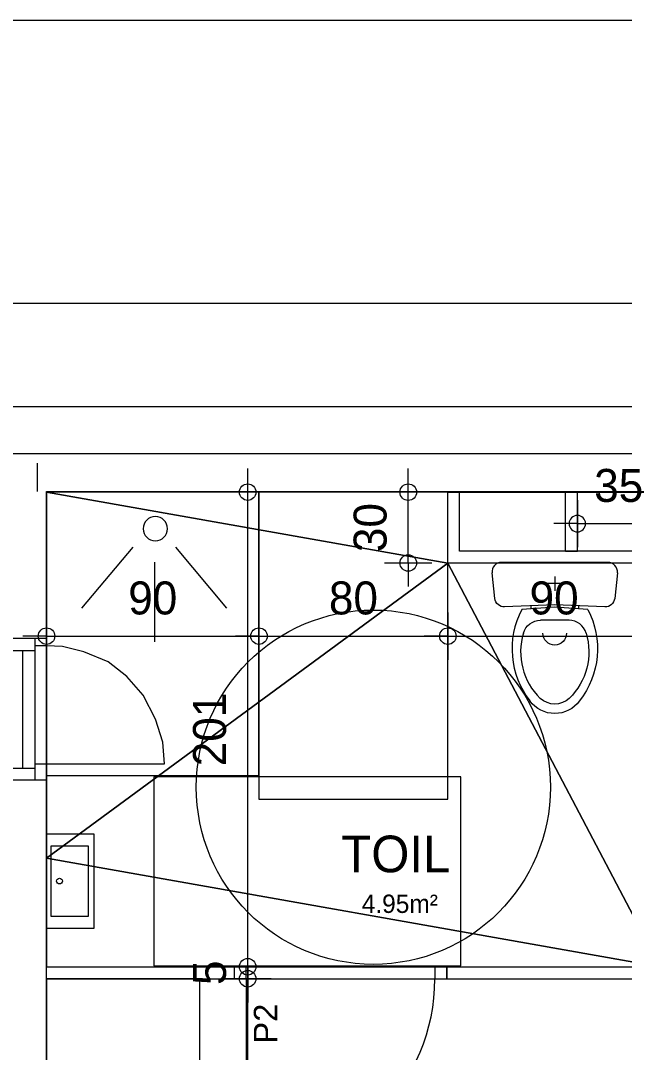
# Model space of a CAD drawing. Header units: metres. Extents: x -30.4 to 29.6, y -50.6 to 0.4.
# Drawn here: x -10.749 to -8.191, y -12.995 to -8.627 of the extents above; entities that cross this region are included whole.
import ezdxf
from ezdxf.enums import TextEntityAlignment as Align
from ezdxf.lldxf.tags import DXFTag

# ---------------------------------------------------------------- set-up
doc = ezdxf.new("R2010")
doc.units = ezdxf.units.M
doc.header["$MEASUREMENT"] = 0
for name, color, linetype in [('Calque commun', 7, 'Continuous'), ('Calque2', 7, 'Continuous'), ('Calque7', 7, 'Continuous'), ('Textes', 7, 'Continuous')]:
    doc.layers.add(name, color=color, linetype=linetype)
doc.styles.add('Arial4', font='arial.ttf', dxfattribs={"height": 0.098961})
doc.styles.add('Century Gothic', font='GOTHIC.TTF', dxfattribs={"height": 0.139636})
doc.styles.add('Century Gothic15', font='GOTHIC.TTF', dxfattribs={"height": 0.155151})
doc.styles.add('Century Gothic7', font='GOTHIC.TTF', dxfattribs={"height": 0.077575})
tags = doc.linetypes.add('HIDDEN', pattern=[0.375, 0.25, -0.125]).pattern_tags.tags
tags[6:7] = [DXFTag(74, 4), DXFTag(75, 0), DXFTag(340, '0'), DXFTag(46, 1.0), DXFTag(50, 0.0), DXFTag(44, 0.0), DXFTag(45, 0.0)]
tags[4:5] = [DXFTag(74, 4), DXFTag(75, 0), DXFTag(340, '0'), DXFTag(46, 1.0), DXFTag(50, 0.0), DXFTag(44, 0.0), DXFTag(45, 0.0)]

# ---------------------------------------------------------------- blocks, each defined once
blk = doc.blocks.new('Block33692')
at = {"layer": 'Calque commun', "color": 7, "linetype": 'Continuous', "lineweight": 18}
for p, q in [((-10.9988, -10.5005), (-10.9988, -10.3005)), ((-10.7988, -10.5005), (-10.7988, -10.5005))]:
    blk.add_line(p, q, dxfattribs=at)
at = {"layer": 'Calque commun', "color": 7, "linetype": 'Continuous', "lineweight": 9}
blk.add_line((-10.6788, -10.5005), (-10.6788, -10.6205), dxfattribs=at)
blk = doc.blocks.new('DimLine34477')
at = {"layer": 'Calque commun', "color": 5, "linetype": 'Continuous', "lineweight": 9}
blk.add_line((-10.9988, -9.8232), (-1.9189, -9.8232), dxfattribs=at)
blk = doc.blocks.new('Block47990')
at = {"layer": 'Calque commun', "color": 7, "linetype": 'Continuous', "lineweight": 18}
for p, q in [((-10.9988, -10.2605), (-1.9189, -10.2625)), ((-10.7988, -10.4605), (-2.1189, -10.4625))]:
    blk.add_line(p, q, dxfattribs=at)
at = {"layer": 'Calque commun', "color": 7, "linetype": 'Continuous', "lineweight": 9}
blk.add_line((-10.6388, -10.6205), (-2.2789, -10.6225), dxfattribs=at)
blk = doc.blocks.new('Block47993')
at = {"layer": 'Calque commun', "color": 7, "linetype": 'Continuous', "lineweight": 9}
for p, q in [((-10.6388, -11.2435), (-10.6388, -10.6205)), ((-10.6388, -13.3675), (-10.6388, -11.8435))]:
    blk.add_line(p, q, dxfattribs=at)
blk = doc.blocks.new('@PRES_1_$$_1-76')
at = {"layer": 'Calque commun', "color": 5, "linetype": 'Continuous', "lineweight": 9}
for p, q in [((0, 0.36), (0.6, 0.36)), ((0.6, 0.15), (0, 0.15)), ((0.05, 0.05), (0.05, 0.15)), ((0.55, 0.15), (0.55, 0.05)), ((0.05, 0.1), (0.55, 0.1)), ((0.6, 0.05), (0, 0.05)), ((0, 0), (0.6, 0))]:
    blk.add_line(p, q, dxfattribs=at)
blk = doc.blocks.new('@PRES_1_$$_1-77')
at = {"layer": 'Calque commun', "color": 7, "linetype": 'Continuous', "lineweight": 9}
blk.add_line((0, 0), (0, 0.36), dxfattribs=at)
blk = doc.blocks.new('@PRES_1_$$_1-78')
at = {"layer": 'Calque commun', "color": 7, "linetype": 'Continuous', "lineweight": 9}
blk.add_line((0, 0), (0, 0.36), dxfattribs=at)
blk = doc.blocks.new('INTER_2D_COMB26')
at = {"layer": 'Calque commun', "color": 0, "linetype": 'ByBlock', "lineweight": -2}
for name in ['@PRES_1_$$_1-76', '@PRES_1_$$_1-77']:
    blk.add_blockref(name, (0, 0), dxfattribs=at)
at = {"layer": 'Calque commun', "color": 0, "linetype": 'ByBlock', "lineweight": -2, "extrusion": (0, 0, -1), "xscale": -1, "yscale": -1, "zscale": -1, "rotation": -180}
blk.add_blockref('@PRES_1_$$_1-78', (-0.6, 0), dxfattribs=at)
blk = doc.blocks.new('PLACED_COMB26')
at = {"layer": 'Calque commun', "color": 0, "linetype": 'ByBlock', "lineweight": -2}
blk.add_blockref('INTER_2D_COMB26', (0, 0), dxfattribs=at)
blk = doc.blocks.new('wc-3-2')
at = {"layer": 'Calque2', "color": 6, "linetype": 'Continuous', "lineweight": 9}
for p, q in [((-0.2256, 0), (0.2256, 0)), ((-0.2653, -0.0442), (-0.2539, -0.1527)), ((0, -0.06), (0, -0.12)), ((0.2539, -0.1527), (0.2653, -0.0442)), ((-0.03, -0.09), (0.03, -0.09)), ((-0.2125, -0.1885), (0, -0.18)), ((-0.14, -0.2), (0, -0.19)), ((-0.1, -0.184), (-0.1, -0.1971)), ((0, -0.18), (0.2125, -0.1885)), ((0, -0.19), (0.14, -0.2)), ((0.1, -0.1971), (0.1, -0.184)), ((-0.06, -0.2451), (0.06, -0.2451))]:
    blk.add_line(p, q, dxfattribs=at)
at = {"layer": 'Calque2', "color": 6, "linetype": 'Continuous', "lineweight": 9, "flags": 128}
for points in [[(-0.2653, -0.0442, -0.445253), (-0.2256, 0)], [(0.2256, 0, -0.445276), (0.2653, -0.0442)], [(-0.2539, -0.1527, 0.395314), (-0.2125, -0.1885)], [(0.2125, -0.1885, 0.395339), (0.2539, -0.1527)], [(-0.14, -0.2, 0.294671), (-0.1052, -0.5864)], [(0.14, -0.2, -0.294671), (0.1052, -0.5864)], [(-0.1327, -0.3, -0.337883), (-0.0606, -0.2451)], [(0.1327, -0.3, 0.337854), (0.0606, -0.2451)], [(-0.1327, -0.3, 0.281729), (-0.0616, -0.5756)], [(-0.05, -0.3, 1), (0.05, -0.3)], [(0.1327, -0.3, -0.279876), (0.0616, -0.5756)], [(-0.1052, -0.5864, 0.509528), (0.1052, -0.5864)], [(-0.0616, -0.5756, 0.395927), (0.0616, -0.5756)]]:
    blk.add_lwpolyline(points, format="xyb", dxfattribs=at)
blk = doc.blocks.new('douche90x120')
at = {"layer": 'Calque commun', "color": 7, "linetype": 'Continuous', "lineweight": 9}
for p, q in [((-0.491, -0.1501), (-0.2333, -0.3664)), ((-0.6334, -0.4582), (-0.2969, -0.4582)), ((-0.491, -0.7635), (-0.2333, -0.5472))]:
    blk.add_line(p, q, dxfattribs=at)
blk.add_arc((-0.1549, -0.4608), 0.0514, 90, 89.9994, dxfattribs=at)
mesh = blk.add_polyface(dxfattribs=at)
corners = [(-1.2, -0.9), (0, -0.9), (0, 0), (-1.2, 0)]
mesh.append_faces([[corners[k] for k in face] for face in [(0, 1, 2, 3)]], dxfattribs={"color": 7})
blk = doc.blocks.new('80x130')
at = {"layer": 'Calque commun', "color": 7, "linetype": 'HIDDEN', "lineweight": 9}
mesh = blk.add_polyface(dxfattribs=at)
corners = [(0, 0), (0, 1.3), (0.8, 1.3), (0.8, 0)]
mesh.append_faces([[corners[k] for k in face] for face in [(0, 1, 2, 3)]], dxfattribs={"color": 7})
blk = doc.blocks.new('xmodule 12-25')
at = {"layer": 'Calque commun', "color": 5, "linetype": 'Continuous', "lineweight": 9}
blk.add_arc((0, 0), 0.5, 0, 359.99941, dxfattribs=at)
blk = doc.blocks.new('xmodule 12-26')
at = {"layer": 'Calque commun', "color": 5, "linetype": 'Continuous', "lineweight": 9}
blk.add_arc((0, 0), 0.5, 0, 359.99941, dxfattribs=at)
blk = doc.blocks.new('DimLine53452-3')
at = {"layer": 'Calque commun', "color": 5, "linetype": 'Continuous', "lineweight": 9}
for p, q in [((-9.7867, -10.4617), (-9.7867, -10.3617)), ((-9.6867, -10.4617), (-9.8867, -10.4617)), ((-9.7867, -12.471), (-9.7867, -10.4617)), ((-9.6867, -12.471), (-9.8867, -12.471)), ((-9.7867, -12.471), (-9.7867, -12.571))]:
    blk.add_line(p, q, dxfattribs=at)
at = {"layer": 'Calque commun', "color": 5, "linetype": 'Continuous', "lineweight": 9, "extrusion": (0, 0, -1), "xscale": -0.07000000029802322, "yscale": -0.07000000029802322, "zscale": -0.07000000029802322, "rotation": 90.00000000000001}
for name, p in [('xmodule 12-26', (9.7867, -10.4617)), ('xmodule 12-25', (9.7867, -12.471))]:
    blk.add_blockref(name, p, dxfattribs=at)
at = {"layer": 'Calque commun', "color": 5, "linetype": 'Continuous', "lineweight": 9, "style": 'Century Gothic'}
blk.add_text('201', height=0.13964, rotation=90, dxfattribs=at).set_placement((-9.8367, -11.4664), align=Align.BOTTOM_CENTER)
blk = doc.blocks.new('xmodule 12-27')
at = {"layer": 'Calque commun', "color": 5, "linetype": 'Continuous', "lineweight": 9}
blk.add_arc((0, 0), 0.5, 0, 359.99941, dxfattribs=at)
blk = doc.blocks.new('xmodule 12-28')
at = {"layer": 'Calque commun', "color": 5, "linetype": 'Continuous', "lineweight": 9}
blk.add_arc((0, 0), 0.5, 0, 359.99941, dxfattribs=at)
blk = doc.blocks.new('DimLine53460-3')
at = {"layer": 'Calque commun', "color": 5, "linetype": 'Continuous', "lineweight": 9}
for p, q in [((-9.7867, -12.471), (-9.7867, -12.371)), ((-9.6867, -12.471), (-9.8867, -12.471)), ((-9.7867, -12.5217), (-9.7867, -12.471)), ((-9.6867, -12.5217), (-9.8867, -12.5217)), ((-9.7867, -12.5217), (-9.7867, -12.6217))]:
    blk.add_line(p, q, dxfattribs=at)
at = {"layer": 'Calque commun', "color": 5, "linetype": 'Continuous', "lineweight": 9, "extrusion": (0, 0, -1), "xscale": -0.07000000029802322, "yscale": -0.07000000029802322, "zscale": -0.07000000029802322, "rotation": 90.00000000000001}
for name, p in [('xmodule 12-28', (9.7867, -12.471)), ('xmodule 12-27', (9.7867, -12.5217))]:
    blk.add_blockref(name, p, dxfattribs=at)
at = {"layer": 'Calque commun', "color": 5, "linetype": 'Continuous', "lineweight": 9, "style": 'Century Gothic'}
blk.add_text('5', height=0.1396, rotation=90, dxfattribs=at).set_placement((-9.8367, -12.4964), align=Align.BOTTOM_CENTER)
blk = doc.blocks.new('xmodule 12-29')
at = {"layer": 'Calque commun', "color": 5, "linetype": 'Continuous', "lineweight": 9}
blk.add_arc((0, 0), 0.5, 0, 359.99941, dxfattribs=at)
blk = doc.blocks.new('xmodule 12-30')
at = {"layer": 'Calque commun', "color": 5, "linetype": 'Continuous', "lineweight": 9}
blk.add_arc((0, 0), 0.5, 0, 359.99941, dxfattribs=at)
blk = doc.blocks.new('DimLine53468-3')
at = {"layer": 'Calque commun', "color": 5, "linetype": 'Continuous', "lineweight": 9}
for p, q in [((-9.7867, -12.5217), (-9.7867, -12.4217)), ((-9.6867, -12.5217), (-9.8867, -12.5217)), ((-9.7867, -15.0684), (-9.7867, -12.5217)), ((-9.6867, -15.0684), (-9.8867, -15.0684)), ((-9.7867, -15.0684), (-9.7867, -15.1684))]:
    blk.add_line(p, q, dxfattribs=at)
at = {"layer": 'Calque commun', "color": 5, "linetype": 'Continuous', "lineweight": 9, "extrusion": (0, 0, -1), "xscale": -0.07000000029802322, "yscale": -0.07000000029802322, "zscale": -0.07000000029802322, "rotation": 90.00000000000001}
for name, p in [('xmodule 12-30', (9.7867, -12.5217)), ('xmodule 12-29', (9.7867, -15.0684))]:
    blk.add_blockref(name, p, dxfattribs=at)
at = {"layer": 'Calque commun', "color": 5, "linetype": 'Continuous', "lineweight": 9, "style": 'Century Gothic'}
blk.add_text('255', height=0.13964, rotation=90, dxfattribs=at).set_placement((-9.8367, -13.7951), align=Align.BOTTOM_CENTER)
blk = doc.blocks.new('xmodule 12-33')
at = {"layer": 'Calque commun', "color": 5, "linetype": 'Continuous', "lineweight": 9}
blk.add_arc((0, 0), 0.5, 0, 359.99941, dxfattribs=at)
blk = doc.blocks.new('xmodule 12-34')
at = {"layer": 'Calque commun', "color": 5, "linetype": 'Continuous', "lineweight": 9}
blk.add_arc((0, 0), 0.5, 0, 359.99941, dxfattribs=at)
blk = doc.blocks.new('DimLine53484-3')
at = {"layer": 'Calque commun', "color": 5, "linetype": 'Continuous', "lineweight": 9}
for p, q in [((-8.9388, -10.9713), (-8.9388, -11.1713)), ((-8.0388, -10.9713), (-8.0388, -11.1713)), ((-8.9388, -11.0713), (-9.0388, -11.0713)), ((-8.9388, -11.0713), (-8.0388, -11.0713)), ((-8.0388, -11.0713), (-7.9388, -11.0713))]:
    blk.add_line(p, q, dxfattribs=at)
at = {"layer": 'Calque commun', "color": 5, "linetype": 'Continuous', "lineweight": 9, "extrusion": (0, 0, -1), "xscale": -0.07000000029802322, "yscale": -0.07000000029802322, "zscale": -0.07000000029802322, "rotation": -180}
for name, p in [('xmodule 12-33', (8.9388, -11.0713)), ('xmodule 12-34', (8.0388, -11.0713))]:
    blk.add_blockref(name, p, dxfattribs=at)
at = {"layer": 'Calque commun', "color": 5, "linetype": 'Continuous', "lineweight": 9, "style": 'Century Gothic'}
blk.add_text('90', height=0.13964, dxfattribs=at).set_placement((-8.4888, -11.0213), align=Align.BOTTOM_CENTER)
blk = doc.blocks.new('xmodule 12-35')
at = {"layer": 'Calque commun', "color": 5, "linetype": 'Continuous', "lineweight": 9}
blk.add_arc((0, 0), 0.5, 0, 359.99941, dxfattribs=at)
blk = doc.blocks.new('xmodule 12-36')
at = {"layer": 'Calque commun', "color": 5, "linetype": 'Continuous', "lineweight": 9}
blk.add_arc((0, 0), 0.5, 0, 359.99941, dxfattribs=at)
blk = doc.blocks.new('DimLine53492-3')
at = {"layer": 'Calque commun', "color": 5, "linetype": 'Continuous', "lineweight": 9}
for p, q in [((-9.7388, -10.9713), (-9.7388, -11.1713)), ((-8.9388, -10.9713), (-8.9388, -11.1713)), ((-9.7388, -11.0713), (-9.8388, -11.0713)), ((-9.7388, -11.0713), (-8.9388, -11.0713)), ((-8.9388, -11.0713), (-8.8388, -11.0713))]:
    blk.add_line(p, q, dxfattribs=at)
at = {"layer": 'Calque commun', "color": 5, "linetype": 'Continuous', "lineweight": 9, "extrusion": (0, 0, -1), "xscale": -0.07000000029802322, "yscale": -0.07000000029802322, "zscale": -0.07000000029802322, "rotation": -180}
for name, p in [('xmodule 12-35', (9.7388, -11.0713)), ('xmodule 12-36', (8.9388, -11.0713))]:
    blk.add_blockref(name, p, dxfattribs=at)
at = {"layer": 'Calque commun', "color": 5, "linetype": 'Continuous', "lineweight": 9, "style": 'Century Gothic'}
blk.add_text('80', height=0.13964, dxfattribs=at).set_placement((-9.3388, -11.0213), align=Align.BOTTOM_CENTER)
blk = doc.blocks.new('xmodule 12-37')
at = {"layer": 'Calque commun', "color": 5, "linetype": 'Continuous', "lineweight": 9}
blk.add_arc((0, 0), 0.5, 0, 359.99941, dxfattribs=at)
blk = doc.blocks.new('xmodule 12-38')
at = {"layer": 'Calque commun', "color": 5, "linetype": 'Continuous', "lineweight": 9}
blk.add_arc((0, 0), 0.5, 0, 359.99941, dxfattribs=at)
blk = doc.blocks.new('DimLine53500-3')
at = {"layer": 'Calque commun', "color": 5, "linetype": 'Continuous', "lineweight": 9}
for p, q in [((-10.6388, -10.9713), (-10.6388, -11.1713)), ((-9.7388, -10.9713), (-9.7388, -11.1713)), ((-10.6388, -11.0713), (-10.7388, -11.0713)), ((-10.6388, -11.0713), (-9.7388, -11.0713)), ((-9.7388, -11.0713), (-9.6388, -11.0713))]:
    blk.add_line(p, q, dxfattribs=at)
at = {"layer": 'Calque commun', "color": 5, "linetype": 'Continuous', "lineweight": 9, "extrusion": (0, 0, -1), "xscale": -0.07000000029802322, "yscale": -0.07000000029802322, "zscale": -0.07000000029802322, "rotation": -180}
for name, p in [('xmodule 12-37', (10.6388, -11.0713)), ('xmodule 12-38', (9.7388, -11.0713))]:
    blk.add_blockref(name, p, dxfattribs=at)
at = {"layer": 'Calque commun', "color": 5, "linetype": 'Continuous', "lineweight": 9, "style": 'Century Gothic'}
blk.add_text('90', height=0.13964, dxfattribs=at).set_placement((-10.1888, -11.0213), align=Align.BOTTOM_CENTER)
blk = doc.blocks.new('xmodule 12-43')
at = {"layer": 'Calque commun', "color": 5, "linetype": 'Continuous', "lineweight": 9}
blk.add_arc((0, 0), 0.5, 0, 359.99941, dxfattribs=at)
blk = doc.blocks.new('xmodule 12-44')
at = {"layer": 'Calque commun', "color": 5, "linetype": 'Continuous', "lineweight": 9}
blk.add_arc((0, 0), 0.5, 0, 359.99941, dxfattribs=at)
blk = doc.blocks.new('DimLine55785-3')
at = {"layer": 'Calque commun', "color": 5, "linetype": 'Continuous', "lineweight": 9}
for p, q in [((-9.1065, -10.4618), (-9.1065, -10.3618)), ((-9.0065, -10.4618), (-9.2065, -10.4618)), ((-9.1065, -10.7617), (-9.1065, -10.4618)), ((-9.0065, -10.7617), (-9.2065, -10.7617)), ((-9.1065, -10.7617), (-9.1065, -10.8617))]:
    blk.add_line(p, q, dxfattribs=at)
at = {"layer": 'Calque commun', "color": 5, "linetype": 'Continuous', "lineweight": 9, "extrusion": (0, 0, -1), "xscale": -0.07000000029802322, "yscale": -0.07000000029802322, "zscale": -0.07000000029802322, "rotation": 90.00000000000001}
for name, p in [('xmodule 12-44', (9.1065, -10.4618)), ('xmodule 12-43', (9.1065, -10.7617))]:
    blk.add_blockref(name, p, dxfattribs=at)
at = {"layer": 'Calque commun', "color": 5, "linetype": 'Continuous', "lineweight": 9, "style": 'Century Gothic'}
blk.add_text('30', height=0.13964, rotation=90, dxfattribs=at).set_placement((-9.1565, -10.6117), align=Align.BOTTOM_CENTER)
blk = doc.blocks.new('lavmain')
at = {"layer": 'Calque commun', "color": 7, "linetype": 'Continuous', "lineweight": 9}
for p, q in [((0.4, 0), (0, 0)), ((0, 0), (0, -0.2)), ((0.4, -0.2), (0.4, 0)), ((0.35, -0.02), (0.05, -0.02)), ((0.05, -0.02), (0.05, -0.1757)), ((0.35, -0.1757), (0.35, -0.02)), ((0, -0.2), (0.4, -0.2)), ((0.05, -0.1757), (0.35, -0.1757))]:
    blk.add_line(p, q, dxfattribs=at)
blk.add_arc((0.1993, -0.055), 0.0121, 90, 89.9994, dxfattribs=at)
blk = doc.blocks.new('60x65')
at = {"layer": 'Calque commun', "color": 7, "linetype": 'HIDDEN', "lineweight": 9}
mesh = blk.add_polyface(dxfattribs=at)
corners = [(0, 0.6), (0.65, 0.6), (0.65, 0), (0, 0)]
mesh.append_faces([[corners[k] for k in face] for face in [(0, 1, 2, 3)]], dxfattribs={"color": 7})
blk = doc.blocks.new('xmodule 12-75')
at = {"layer": 'Calque commun', "color": 5, "linetype": 'Continuous', "lineweight": 9}
blk.add_arc((0, 0), 0.5, 0, 359.99941, dxfattribs=at)
blk = doc.blocks.new('xmodule 12-76')
at = {"layer": 'Calque commun', "color": 5, "linetype": 'Continuous', "lineweight": 9}
blk.add_arc((0, 0), 0.5, 0, 359.99941, dxfattribs=at)
blk = doc.blocks.new('DimLine62481')
at = {"layer": 'Calque commun', "color": 5, "linetype": 'Continuous', "lineweight": 9}
for p, q in [((-8.3902, -10.495), (-8.3902, -10.695)), ((-8.0398, -10.495), (-8.0398, -10.695)), ((-8.3902, -10.595), (-8.4902, -10.595)), ((-8.3902, -10.595), (-8.0398, -10.595)), ((-8.0398, -10.595), (-7.9398, -10.595))]:
    blk.add_line(p, q, dxfattribs=at)
at = {"layer": 'Calque commun', "color": 5, "linetype": 'Continuous', "lineweight": 9, "xscale": 0.07000000029802322, "yscale": 0.07000000029802322, "zscale": 0.07000000029802322}
for name, p in [('xmodule 12-75', (-8.3902, -10.595)), ('xmodule 12-76', (-8.0398, -10.595))]:
    blk.add_blockref(name, p, dxfattribs=at)
at = {"layer": 'Calque commun', "color": 5, "linetype": 'Continuous', "lineweight": 9, "style": 'Century Gothic'}
blk.add_text('35', height=0.13964, dxfattribs=at).set_placement((-8.215, -10.545), align=Align.BOTTOM_CENTER)
blk = doc.blocks.new('@PRES_1_$$_1-118')
at = {"layer": 'Calque commun', "color": 5, "linetype": 'Continuous', "lineweight": 9}
blk.add_line((0.05, 0.05), (0.05, 0.85), dxfattribs=at)
at = {"layer": 'Calque commun', "color": 5, "linetype": 'Continuous', "lineweight": 9, "extrusion": (0, 0, -1)}
blk.add_arc((-0.05, 0.05), 0.8, 90, 180, dxfattribs=at)
at = {"layer": 'Calque commun', "color": 5, "linetype": 'Continuous', "lineweight": 9}
mesh = blk.add_polyface(dxfattribs=at)
corners = [(0, 0), (0, 0.05), (0.05, 0.05), (0.05, 0)]
mesh.append_faces([[corners[k] for k in face] for face in [(0, 1, 2, 3)]], dxfattribs={"color": 5})
mesh = blk.add_polyface(dxfattribs=at)
corners = [(0.85, 0), (0.85, 0.05), (0.9, 0.05), (0.9, 0)]
mesh.append_faces([[corners[k] for k in face] for face in [(0, 1, 2, 3)]], dxfattribs={"color": 5})
blk = doc.blocks.new('@PRES_1_$$_1-119')
at = {"layer": 'Calque commun', "color": 0, "linetype": 'ByBlock', "lineweight": -2}
blk.add_line((0, 0), (0, 0.05), dxfattribs=at)
blk = doc.blocks.new('@PRES_1_$$_1-120')
at = {"layer": 'Calque commun', "color": 0, "linetype": 'ByBlock', "lineweight": -2}
blk.add_line((0, 0), (0, 0.05), dxfattribs=at)
blk = doc.blocks.new('INTER_2D_COMB40')
at = {"layer": 'Calque commun', "color": 0, "linetype": 'ByBlock', "lineweight": -2}
blk.add_blockref('@PRES_1_$$_1-118', (0, 0), dxfattribs=at)
at = {"layer": 'Calque7', "color": 15, "linetype": 'Continuous', "lineweight": 18}
blk.add_blockref('@PRES_1_$$_1-119', (0, 0), dxfattribs=at)
at = {"layer": 'Calque7', "color": 15, "linetype": 'Continuous', "lineweight": 18, "extrusion": (0, 0, -1), "xscale": -1, "yscale": -1, "zscale": -1, "rotation": -180}
blk.add_blockref('@PRES_1_$$_1-120', (-0.9, 0), dxfattribs=at)
blk = doc.blocks.new('PLACED_COMB40')
at = {"layer": 'Calque commun', "color": 0, "linetype": 'ByBlock', "lineweight": -2}
blk.add_blockref('INTER_2D_COMB40', (0, 0), dxfattribs=at)
blk = doc.blocks.new('xmodule 12-79')
at = {"layer": 'Calque commun', "color": 15, "linetype": 'Continuous', "lineweight": 18}
for p, q in [((-8.9388, -10.7617), (-8.9388, -10.4617)), ((-8.9388, -10.4617), (-8.8888, -10.4617)), ((-8.8888, -10.7117), (-8.8888, -10.4617)), ((-8.4402, -10.7123), (-8.4402, -10.4623)), ((-8.3902, -10.4623), (-8.4402, -10.4623)), ((-8.3902, -10.7123), (-8.3902, -10.4623)), ((-8.0408, -10.7117), (-8.8888, -10.7117)), ((-8.3902, -10.7123), (-8.4402, -10.7123)), ((-8.0408, -10.7617), (-8.9388, -10.7617)), ((-10.6388, -12.5217), (-10.6388, -12.4717)), ((-10.6388, -12.4717), (-9.8438, -12.4717)), ((-8.9438, -12.4717), (-8.0388, -12.4717)), ((-10.6388, -12.5217), (-9.8438, -12.5217)), ((-8.9438, -12.5217), (-7.9888, -12.5217))]:
    blk.add_line(p, q, dxfattribs=at)
at = {"layer": 'Calque commun', "color": 7, "linetype": 'Continuous', "lineweight": 9}
blk.add_line((-10.6388, -12.5217), (-10.2588, -12.5217), dxfattribs=at)
at = {"layer": 'Calque commun', "color": 7, "linetype": 'HIDDEN', "lineweight": 9, "flags": 128}
blk.add_lwpolyline([(-10.6888, -11.6117), (-10.1388, -11.6117), (-10.146, -11.5202), (-10.1772, -11.4231), (-10.2292, -11.3208), (-10.2985, -11.2428), (-10.3782, -11.1804), (-10.4805, -11.1371), (-10.5706, -11.1146), (-10.6388, -11.1117), (-10.6888, -11.1117)], dxfattribs=at)
at = {"layer": 'Calque commun', "color": 7, "linetype": 'HIDDEN', "lineweight": 9, "extrusion": (1.22461e-16, -7.4983e-33, -1)}
blk.add_arc((9.2544, -11.7108), 0.75, 180, 179.9994, dxfattribs=at)
at = {"layer": 'Calque commun', "color": 5, "linetype": 'Continuous', "lineweight": 9}
for name in ['DimLine53452-3', 'DimLine55785-3', 'DimLine62481', 'DimLine53500-3', 'DimLine53492-3', 'DimLine53484-3', 'DimLine53460-3', 'DimLine53468-3']:
    blk.add_blockref(name, (0, 0), dxfattribs=at)
at = {"layer": 'Calque commun', "color": 0, "linetype": 'ByBlock', "lineweight": -2, "rotation": 90}
blk.add_blockref('douche90x120', (-10.6388, -10.4617), dxfattribs=at)
at = {"layer": 'Calque commun', "color": 0, "linetype": 'ByBlock', "lineweight": -2, "extrusion": (0, 0, -1), "xscale": -1, "yscale": -1, "zscale": -1}
for name, p, rotation in [('80x130', (8.9388, -11.7617), -180), ('80x130', (8.8841, -11.6665), 90.00000000000001), ('lavmain', (10.6388, -11.9088), 90)]:
    blk.add_blockref(name, p, dxfattribs=dict(at, rotation=rotation))
at = {"layer": 'Calque commun', "color": 0, "linetype": 'ByBlock', "lineweight": -2, "extrusion": (0, 0, -1)}
blk.add_blockref('wc-3-2', (8.4861, -10.759), dxfattribs=at)
at = {"layer": 'Calque commun', "color": 0, "linetype": 'ByBlock', "lineweight": -2, "extrusion": (0, 0, -1), "xscale": -1, "yscale": -1, "zscale": -1}
for name, p in [('PLACED_COMB40', (9.8438, -12.4717)), ('60x65', (10.6388, -12.5217))]:
    blk.add_blockref(name, p, dxfattribs=at)
at = {"layer": 'Calque commun', "color": 9, "linetype": 'ByBlock', "lineweight": -2, "style": 'Century Gothic7'}
blk.add_text('4.95m²', height=0.07758, dxfattribs=at).set_placement((-8.9809, -12.2664), align=Align.BOTTOM_RIGHT)
at = {"layer": 'Textes', "color": 5, "linetype": 'ByBlock', "lineweight": -2, "style": 'Century Gothic15'}
blk.add_text('TOIL', height=0.15515, dxfattribs=at).set_placement((-8.9288, -12.1175), align=Align.BOTTOM_RIGHT)
at = {"layer": 'Textes', "color": 5, "linetype": 'ByBlock', "lineweight": -2, "style": 'Arial4'}
blk.add_text('P2', height=0.09896, rotation=90, dxfattribs=at).set_placement((-9.632, -12.6272), align=Align.BOTTOM_RIGHT)
at = {"layer": 'Calque commun', "color": 9, "linetype": 'Continuous', "lineweight": 9}
mesh = blk.add_polyface(dxfattribs=at)
corners = [(-8.9388, -10.7617), (-10.6388, -10.4617), (-10.6388, -12.0106), (-8.0388, -12.4717), (-10.6388, -12.4707), (-8.0408, -10.7617), (-8.9388, -10.4618)]
mesh.append_faces([[corners[k] for k in face] for face in [(3, 2, 4)]], dxfattribs={"vtx0": -1, "color": 9})
mesh.append_faces([[corners[k] for k in face] for face in [(3, 0, 2)]], dxfattribs={"vtx0": -1, "vtx1": -1, "vtx2": -1, "color": 9})
mesh.append_faces([[corners[k] for k in face] for face in [(0, 1, 2)]], dxfattribs={"vtx0": -1, "vtx2": -1, "color": 9})
mesh.append_faces([[corners[k] for k in face] for face in [(5, 0, 3)]], dxfattribs={"vtx1": -1, "color": 9})
mesh.append_faces([[corners[k] for k in face] for face in [(0, 6, 1)]], dxfattribs={"vtx2": -1, "color": 9})
mesh = blk.add_polyface(dxfattribs=at)
corners = [(-7.9588, -15.1217), (-10.6388, -16.4217), (-2.2789, -16.4217), (-6.0788, -12.7617), (-2.2789, -10.4617), (-6.0288, -12.4817), (-7.0588, -12.4817), (-7.0588, -11.6417), (-7.9588, -11.6417), (-6.9788, -12.7617), (-6.0788, -12.4817), (-10.6388, -15.1217), (-6.9788, -12.4817), (-6.0288, -10.4617)]
mesh.append_faces([[corners[k] for k in face] for face in [(4, 3, 2)]], dxfattribs={"vtx0": -1, "vtx1": -1, "color": 9})
mesh.append_faces([[corners[k] for k in face] for face in [(0, 2, 3), (4, 5, 3), (6, 8, 9)]], dxfattribs={"vtx0": -1, "vtx1": -1, "vtx2": -1, "color": 9})
mesh.append_faces([[corners[k] for k in face] for face in [(0, 1, 2), (0, 3, 9)]], dxfattribs={"vtx0": -1, "vtx2": -1, "color": 9})
mesh.append_faces([[corners[k] for k in face] for face in [(12, 6, 9)]], dxfattribs={"vtx1": -1, "color": 9})
mesh.append_faces([[corners[k] for k in face] for face in [(8, 0, 9)]], dxfattribs={"vtx1": -1, "vtx2": -1, "color": 9})
mesh.append_faces([[corners[k] for k in face] for face in [(6, 7, 8), (5, 10, 3), (0, 11, 1), (4, 13, 5)]], dxfattribs={"vtx2": -1, "color": 9})
at = {"layer": 'Calque commun', "color": 1, "linetype": 'Continuous', "lineweight": 9}
mesh = blk.add_polyface(dxfattribs=at)
corners = [(-8.8888, -10.4617), (-8.0388, -10.4618), (-8.0408, -10.7117), (-8.8888, -10.7117)]
mesh.append_faces([[corners[k] for k in face] for face in [(0, 1, 2, 3)]], dxfattribs={"color": 1})
at = {"layer": 'Calque commun', "color": 9, "linetype": 'Continuous', "lineweight": 9}
mesh = blk.add_polyface(dxfattribs=at)
corners = [(-7.9588, -12.5217), (-7.9588, -15.0617), (-10.6388, -15.0717), (-10.6388, -12.5217)]
mesh.append_faces([[corners[k] for k in face] for face in [(0, 1, 2, 3)]], dxfattribs={"color": 9})

msp = doc.modelspace()

# ---------------------------------------------------------------- linework, layer by layer
at = {"layer": 'Calque commun', "color": 12, "linetype": 'Continuous', "lineweight": 18}
msp.add_line((-2.1189, -10.4625), (-10.7988, -10.4605), dxfattribs=at)
at = {"layer": 'Calque commun', "color": 7, "linetype": 'Continuous', "lineweight": 9}
msp.add_line((-10.6385, -11.8435), (-10.6388, -10.6205), dxfattribs=at)

# ---------------------------------------------------------------- block references
at = {"layer": 'Calque commun', "color": 5, "linetype": 'Continuous', "lineweight": 9}
msp.add_blockref('DimLine34477', (0, 0), dxfattribs=at)
at = {"layer": 'Calque commun', "color": 0, "linetype": 'ByBlock', "lineweight": -2}
for name, p in [('Block47990', (0, 0)), ('Block47993', (0, 0)), ('Block33692', (0, 0)), ('xmodule 12-79', (0, -0.1619))]:
    msp.add_blockref(name, p, dxfattribs=at)
at = {"layer": 'Calque commun', "color": 0, "linetype": 'ByBlock', "lineweight": -2, "rotation": 90}
msp.add_blockref('PLACED_COMB26', (-10.6388, -11.8435), dxfattribs=at)

# ---------------------------------------------------------------- meshes
at = {"layer": 'Calque commun', "color": 7, "linetype": 'Continuous', "lineweight": 9}
mesh = msp.add_polyface(dxfattribs=at)
corners = [(29.6021, -8.6275), (-30.3979, -8.6275), (-30.3979, -50.6275), (29.6021, -50.6275)]
mesh.append_faces([[corners[k] for k in face] for face in [(0, 1, 2, 3)]], dxfattribs={"color": 7})

doc.saveas('drawing.dxf')
